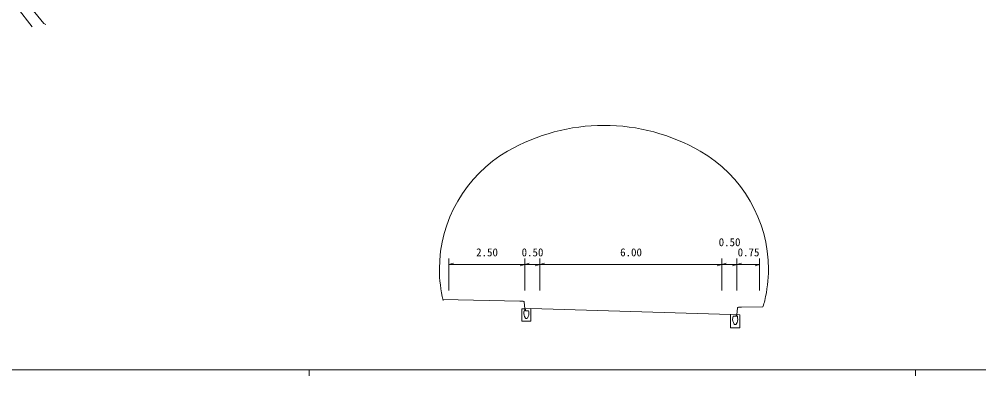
# Model space of a CAD drawing. Units: millimetres, scale not verified. Extents: x 40000 to 680000, y 20000 to 380000.
# Drawn here: x 220181 to 378415, y 204000 to 262899 of the extents above; entities that cross this region are included whole.
import ezdxf
from ezdxf.enums import TextEntityAlignment as Align

# ---------------------------------------------------------------- set-up
doc = ezdxf.new("R2010")
doc.units = ezdxf.units.MM
doc.header["$LTSCALE"] = 1000
doc.layers.add('M-BGD', color=7, linetype='Continuous', lineweight=13)
doc.layers.add('M-TTL-BAND', color=7, linetype='Continuous', lineweight=25)
doc.styles.add('ＭＳ ゴシック', font='')
doc.styles.get('ＭＳ ゴシック').set_extended_font_data('MS Gothic')

msp = doc.modelspace()

# ---------------------------------------------------------------- linework, layer by layer
at = {"layer": 'M-BGD'}
for p, q in [((222328, 261612), (219844, 264839)), ((222268, 264605), (224256, 262183)), ((224256, 262183), (224584, 262012)), ((291033, 218101), (291033, 223401)), ((303533, 223401), (303533, 218101)), ((306033, 223401), (306033, 218101)), ((336029, 223401), (336029, 218101)), ((338529, 223401), (338529, 218101)), ((342279, 223401), (342279, 218101)), ((291033, 222401), (291783, 222611)), ((291033, 222401), (303533, 222401)), ((303533, 222401), (302783, 222191)), ((303533, 222401), (304283, 222611)), ((303533, 222401), (306033, 222401)), ((306033, 222401), (305283, 222191)), ((306033, 222401), (306783, 222611)), ((306033, 222401), (336029, 222401)), ((336029, 222401), (335279, 222191)), ((336029, 222401), (336779, 222611)), ((336029, 222401), (338529, 222401)), ((338529, 222401), (337779, 222191)), ((338529, 222401), (339279, 222611)), ((338529, 222401), (342279, 222401)), ((342279, 222401), (341529, 222191)), ((302758, 216338), (290043, 216592)), ((303272, 216338), (302758, 216338)), ((303421, 216202), (303533, 215088)), ((338641, 215215), (338529, 214100)), ((338790, 215350), (339304, 215350)), ((339304, 215350), (342806, 215420)), ((303068, 215088), (303068, 213038)), ((303533, 215088), (303068, 215088)), ((303068, 214988), (303068, 214388)), ((303208, 215088), (303533, 215088)), ((303412, 214566), (303437, 214713)), ((303437, 214713), (303533, 214713)), ((303533, 215088), (303533, 214713)), ((303661, 215089), (304568, 215108)), ((303661, 214713), (303661, 215088)), ((303661, 214713), (304180, 214713)), ((304224, 214566), (304180, 214713)), ((304543, 215107), (304568, 215108)), ((321031, 214614), (304568, 215108)), ((304568, 215083), (304568, 215108)), ((304568, 213038), (304568, 215108)), ((337494, 214120), (321031, 214614)), ((337494, 214120), (337494, 212369)), ((337494, 214095), (337494, 214120)), ((337519, 214119), (337494, 214120)), ((337494, 214095), (337519, 214119)), ((337494, 211950), (337494, 214095)), ((338994, 214090), (337519, 214119)), ((337838, 213574), (337888, 213827)), ((338616, 213827), (337888, 213827)), ((338431, 213827), (338431, 214101)), ((338529, 214100), (338529, 213827)), ((338621, 213792), (338616, 213827)), ((338642, 213581), (338621, 213792)), ((338994, 214090), (338994, 211950)), ((304568, 213038), (303068, 213038)), ((338642, 213581), (338650, 213575)), ((337494, 211950), (338994, 211950))]:
    msp.add_line(p, q, dxfattribs=at)
for centre, radius, start, end in [((316602, 213606), 31750, 90, 120), ((316602, 213606), 31750, 60, 90), ((311975, 221614), 22500, 120, 180), ((321225, 221614), 22500, 0, 60), ((311975, 221614), 22500, 180, 193.297), ((321225, 221614), 22500, 346.703, 0), ((303272, 216184), 150, 5.71053, 90), ((338790, 215200), 150, 90, 174.28949), ((335825, 218161), 7500, 338.56153, 346.70034), ((304718, 214341), 1325, 170.22318, 216.86986), ((302919, 214341), 1325, 323.13014, 9.77684), ((303819, 213661), 200, 216.86977, 323.13023), ((339143, 213349), 1325, 170.22318, 216.86986), ((338243, 212677), 200, 216.86977, 323.13023), ((337345, 213349), 1325, 323.13014, 9.77684)]:
    msp.add_arc(centre, radius, start, end, dxfattribs=at)
at = {"layer": 'M-TTL-BAND', "lineweight": 13}
for p, q in [((40000, 205000), (579000, 205000)), ((268000, 205000), (268000, 204000)), ((368000, 205000), (368000, 204000))]:
    msp.add_line(p, q, dxfattribs=at)

# ---------------------------------------------------------------- texts
at = {"layer": 'M-BGD', "style": 'ＭＳ ゴシック'}
for s, p in [('0.50', (335524, 225014)), ('2.50', (295528, 223340)), ('0.50', (303028, 223340)), ('6.00', (319276, 223340)), ('0.75', (338649, 223340))]:
    msp.add_text(s, height=1320, dxfattribs=at).set_placement(p, align=Align.BOTTOM_LEFT)

doc.saveas('drawing.dxf')
